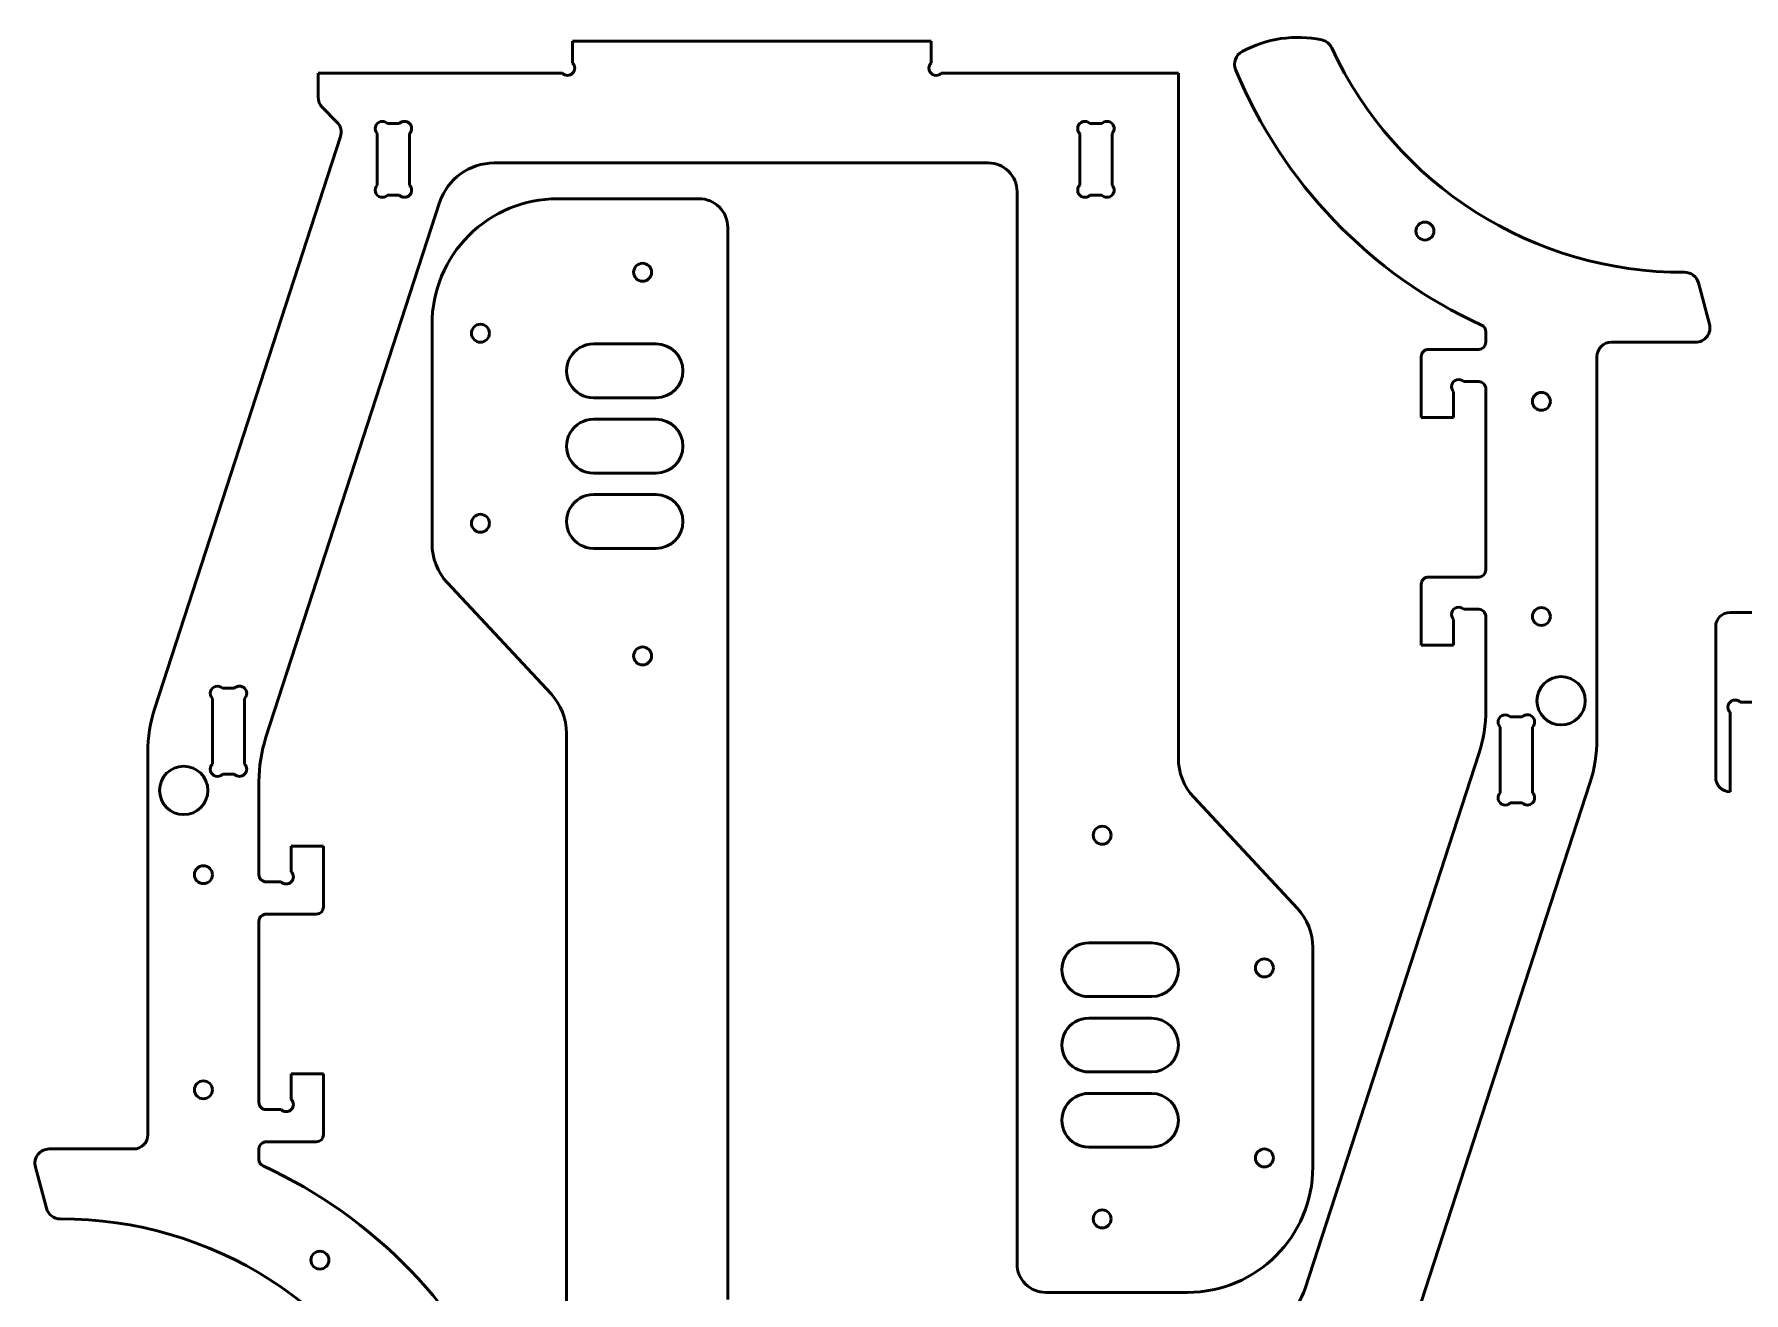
# Model space of a CAD drawing. Header units: millimetres. Extents: x -5696 to 5717, y -1207 to 892.
# Drawn here: x -3626.6 to -3413.9, y -1112.4 to -955.9 of the extents above; entities that cross this region are included whole.
import ezdxf

# ---------------------------------------------------------------- set-up
doc = ezdxf.new("R2010")
doc.units = ezdxf.units.MM
doc.header["$MEASUREMENT"] = 0
doc.layers.add('layer 1', color=7, linetype='Continuous')

msp = doc.modelspace()

# ---------------------------------------------------------------- linework, layer by layer
at = {"layer": 'layer 1', "lineweight": 50}
for points in [[(-3559.6496, -956.7056), (-3559.6496, -956.7056), (-3559.6496, -959.4577), (-3559.6496, -959.4577)], [(-3515.0563, -956.7056), (-3515.0563, -956.7056), (-3559.6496, -956.7056), (-3559.6496, -956.7056)], [(-3515.0563, -959.4577), (-3515.0563, -959.4577), (-3515.0563, -956.7056), (-3515.0563, -956.7056)], [(-3466.4481, -956.5681), (-3469.819, -955.8558), (-3473.3334, -956.3676), (-3476.361, -958.0118)], [(-3465.1987, -957.5629), (-3465.4351, -957.053), (-3465.8981, -956.6843), (-3466.4481, -956.5681)], [(-3476.361, -958.0118), (-3477.1624, -958.447), (-3477.5064, -959.4166), (-3477.1587, -960.2596)], [(-3465.1987, -957.5629), (-3457.2801, -974.6398), (-3440.1383, -985.5381), (-3421.315, -985.4632)], [(-3591.3109, -960.719), (-3591.3109, -960.719), (-3591.3109, -963.6882), (-3591.3109, -963.6882)], [(-3560.9109, -960.719), (-3560.9109, -960.719), (-3591.3109, -960.719), (-3591.3109, -960.719)], [(-3484.2868, -960.719), (-3484.2868, -960.719), (-3513.795, -960.719), (-3513.795, -960.719)], [(-3484.2868, -1045.885), (-3484.2868, -1045.885), (-3484.2868, -960.719), (-3484.2868, -960.719)], [(-3477.1587, -960.2596), (-3471.3477, -974.3466), (-3460.4107, -985.7058), (-3446.5538, -992.0459)], [(-3591.3109, -963.6882), (-3591.3109, -964.1612), (-3591.123, -964.6149), (-3590.7885, -964.9495)], [(-3590.7885, -964.9495), (-3590.7885, -964.9495), (-3588.9623, -966.7756), (-3588.9623, -966.7756)], [(-3588.5272, -968.5881), (-3588.3199, -967.9502), (-3588.488, -967.2499), (-3588.9623, -966.7756)], [(-3582.6917, -966.9621), (-3582.6917, -966.9621), (-3581.2009, -966.9621), (-3581.2009, -966.9621)], [(-3495.2887, -966.9621), (-3495.2887, -966.9621), (-3493.7979, -966.9621), (-3493.7979, -966.9621)], [(-3588.5272, -968.5881), (-3588.5272, -968.5881), (-3611.6198, -1039.6598), (-3611.6198, -1039.6598)], [(-3583.953, -974.6194), (-3583.953, -974.6194), (-3583.953, -968.2233), (-3583.953, -968.2233)], [(-3579.9396, -968.2233), (-3579.9396, -968.2233), (-3579.9396, -974.6194), (-3579.9396, -974.6194)], [(-3496.55, -974.6194), (-3496.55, -974.6194), (-3496.55, -968.2233), (-3496.55, -968.2233)], [(-3492.5366, -968.2233), (-3492.5366, -968.2233), (-3492.5366, -974.6194), (-3492.5366, -974.6194)], [(-3569.4046, -971.8673), (-3572.4956, -971.8673), (-3575.2351, -973.8577), (-3576.1903, -976.7975)], [(-3569.4046, -971.8673), (-3569.4046, -971.8673), (-3507.9213, -971.8673), (-3507.9213, -971.8673)], [(-3581.2009, -975.8807), (-3581.2009, -975.8807), (-3582.6917, -975.8807), (-3582.6917, -975.8807)], [(-3504.3538, -975.4348), (-3504.3538, -975.4348), (-3504.3538, -1108.769), (-3504.3538, -1108.769)], [(-3493.7979, -975.8807), (-3493.7979, -975.8807), (-3495.2887, -975.8807), (-3495.2887, -975.8807)], [(-3597.7958, -1043.2924), (-3597.7958, -1043.2924), (-3576.1903, -976.7975), (-3576.1903, -976.7975)], [(-3543.9155, -976.322), (-3543.9155, -976.322), (-3561.5298, -976.322), (-3561.5298, -976.322)], [(-3540.348, -1113.2236), (-3540.348, -1113.2236), (-3540.348, -979.8894), (-3540.348, -979.8894)], [(-3419.5849, -986.7853), (-3419.7946, -986.0029), (-3420.505, -985.46), (-3421.315, -985.4632)], [(-3418.2107, -991.9139), (-3418.2107, -991.9139), (-3419.5849, -986.7853), (-3419.5849, -986.7853)], [(-3577.1375, -991.9297), (-3577.1375, -991.9297), (-3577.1375, -1019.2197), (-3577.1375, -1019.2197)], [(-3446.033, -992.8569), (-3446.033, -992.5079), (-3446.2365, -992.191), (-3446.5538, -992.0459)], [(-3446.033, -992.8569), (-3446.033, -992.8569), (-3446.033, -994.1593), (-3446.033, -994.1593)], [(-3557.0705, -994.3823), (-3557.0705, -994.3823), (-3549.2667, -994.3823), (-3549.2667, -994.3823)], [(-3446.9249, -995.0512), (-3446.9249, -995.0512), (-3453.1679, -995.0512), (-3453.1679, -995.0512)], [(-3446.9249, -995.0512), (-3446.4323, -995.0512), (-3446.033, -994.6519), (-3446.033, -994.1593)], [(-3430.4253, -994.1593), (-3430.4253, -994.1593), (-3419.9337, -994.1593), (-3419.9337, -994.1593)], [(-3454.0598, -995.9431), (-3454.0598, -995.9431), (-3454.0598, -1003.5239), (-3454.0598, -1003.5239)], [(-3432.209, -1043.4866), (-3432.209, -1043.4866), (-3432.209, -995.9431), (-3432.209, -995.9431)], [(-3448.7851, -999.0646), (-3448.7851, -999.0646), (-3446.9249, -999.0646), (-3446.9249, -999.0646)], [(-3549.2667, -1001.0713), (-3549.2667, -1001.0713), (-3557.0705, -1001.0713), (-3557.0705, -1001.0713)], [(-3450.0464, -1003.5239), (-3450.0464, -1003.5239), (-3450.0464, -1000.3259), (-3450.0464, -1000.3259)], [(-3446.033, -999.9565), (-3446.033, -999.9565), (-3446.033, -1022.4761), (-3446.033, -1022.4761)], [(-3557.0705, -1003.7469), (-3557.0705, -1003.7469), (-3549.2667, -1003.7469), (-3549.2667, -1003.7469)], [(-3454.0598, -1003.5239), (-3454.0598, -1003.5239), (-3450.0464, -1003.5239), (-3450.0464, -1003.5239)], [(-3549.2667, -1010.4359), (-3549.2667, -1010.4359), (-3557.0705, -1010.4359), (-3557.0705, -1010.4359)], [(-3557.0705, -1013.1115), (-3557.0705, -1013.1115), (-3549.2667, -1013.1115), (-3549.2667, -1013.1115)], [(-3577.1375, -1019.2197), (-3577.1375, -1021.0258), (-3576.4525, -1022.7647), (-3575.2208, -1024.0857)], [(-3549.2667, -1019.8005), (-3549.2667, -1019.8005), (-3557.0705, -1019.8005), (-3557.0705, -1019.8005)], [(-3446.9249, -1023.368), (-3446.4323, -1023.368), (-3446.033, -1022.9687), (-3446.033, -1022.4761)], [(-3575.2208, -1024.0857), (-3575.2208, -1024.0857), (-3562.3318, -1037.9074), (-3562.3318, -1037.9074)], [(-3454.0598, -1024.2598), (-3454.0598, -1024.2598), (-3454.0598, -1031.8407), (-3454.0598, -1031.8407)], [(-3446.9249, -1023.368), (-3446.9249, -1023.368), (-3453.1679, -1023.368), (-3453.1679, -1023.368)], [(-3450.0464, -1031.8407), (-3450.0464, -1031.8407), (-3450.0464, -1028.6427), (-3450.0464, -1028.6427)], [(-3448.7851, -1027.3814), (-3448.7851, -1027.3814), (-3446.9249, -1027.3814), (-3446.9249, -1027.3814)], [(-3446.033, -1028.2732), (-3446.033, -1028.2732), (-3446.033, -1039.854), (-3446.033, -1039.854)], [(-3385.3285, -1027.772), (-3385.3285, -1027.772), (-3415.652, -1027.772), (-3415.652, -1027.772)], [(-3417.4357, -1029.5558), (-3417.4357, -1029.5558), (-3417.4357, -1048.285), (-3417.4357, -1048.285)], [(-3454.0598, -1031.8407), (-3454.0598, -1031.8407), (-3450.0464, -1031.8407), (-3450.0464, -1031.8407)], [(-3603.2047, -1037.1966), (-3603.2047, -1037.1966), (-3601.7139, -1037.1966), (-3601.7139, -1037.1966)], [(-3560.415, -1042.7734), (-3560.415, -1040.9673), (-3561.1, -1039.2283), (-3562.3318, -1037.9074)], [(-3611.6198, -1039.6598), (-3612.1982, -1041.44), (-3612.4928, -1043.3001), (-3612.4928, -1045.1719)], [(-3604.466, -1046.6378), (-3604.466, -1046.6378), (-3604.466, -1038.4579), (-3604.466, -1038.4579)], [(-3600.4526, -1038.4579), (-3600.4526, -1038.4579), (-3600.4526, -1046.6378), (-3600.4526, -1046.6378)], [(-3446.906, -1045.3661), (-3446.3276, -1043.5859), (-3446.033, -1041.7259), (-3446.033, -1039.8541)], [(-3414.3907, -1038.9204), (-3414.3907, -1038.9204), (-3412.8999, -1038.9204), (-3412.8999, -1038.9204)], [(-3444.2493, -1050.2005), (-3444.2493, -1050.2005), (-3444.2493, -1042.0207), (-3444.2493, -1042.0207)], [(-3442.988, -1040.7594), (-3442.988, -1040.7594), (-3441.4971, -1040.7594), (-3441.4971, -1040.7594)], [(-3440.2359, -1042.0207), (-3440.2359, -1042.0207), (-3440.2359, -1050.2005), (-3440.2359, -1050.2005)], [(-3415.652, -1050.0687), (-3415.652, -1050.0687), (-3415.652, -1040.1817), (-3415.652, -1040.1817)], [(-3597.7958, -1043.2924), (-3598.3742, -1045.0725), (-3598.6688, -1046.9327), (-3598.6688, -1048.8044)], [(-3560.415, -1042.7734), (-3560.415, -1042.7734), (-3560.415, -1127.9395), (-3560.415, -1127.9395)], [(-3433.0821, -1048.9986), (-3432.5037, -1047.2185), (-3432.209, -1045.3584), (-3432.209, -1043.4867)], [(-3612.4928, -1045.1719), (-3612.4928, -1045.1719), (-3612.4928, -1092.7154), (-3612.4928, -1092.7154)], [(-3484.2868, -1045.885), (-3484.2868, -1047.6912), (-3483.6018, -1049.4301), (-3482.37, -1050.7511)], [(-3446.906, -1045.3661), (-3446.906, -1045.3661), (-3468.5115, -1111.861), (-3468.5115, -1111.861)], [(-3601.7139, -1047.899), (-3601.7139, -1047.899), (-3603.2047, -1047.899), (-3603.2047, -1047.899)], [(-3598.6688, -1060.3852), (-3598.6688, -1060.3852), (-3598.6688, -1048.8044), (-3598.6688, -1048.8044)], [(-3456.1747, -1120.0703), (-3456.1747, -1120.0703), (-3433.0821, -1048.9986), (-3433.0821, -1048.9986)], [(-3469.4811, -1064.5728), (-3469.4811, -1064.5728), (-3482.37, -1050.7511), (-3482.37, -1050.7511)], [(-3441.4971, -1051.4618), (-3441.4971, -1051.4618), (-3442.988, -1051.4618), (-3442.988, -1051.4618)], [(-3594.6554, -1056.8177), (-3594.6554, -1056.8177), (-3594.6554, -1060.0158), (-3594.6554, -1060.0158)], [(-3590.642, -1056.8177), (-3590.642, -1056.8177), (-3594.6554, -1056.8177), (-3594.6554, -1056.8177)], [(-3590.642, -1064.3986), (-3590.642, -1064.3986), (-3590.642, -1056.8177), (-3590.642, -1056.8177)], [(-3595.9167, -1061.2771), (-3595.9167, -1061.2771), (-3597.777, -1061.2771), (-3597.777, -1061.2771)], [(-3597.777, -1065.2905), (-3597.777, -1065.2905), (-3591.5339, -1065.2905), (-3591.5339, -1065.2905)], [(-3591.5339, -1065.2905), (-3591.0413, -1065.2905), (-3590.642, -1064.8912), (-3590.642, -1064.3986)], [(-3467.5643, -1069.4388), (-3467.5643, -1067.6327), (-3468.2493, -1065.8937), (-3469.4811, -1064.5728)], [(-3598.6688, -1088.702), (-3598.6688, -1088.702), (-3598.6688, -1066.1823), (-3598.6688, -1066.1823)], [(-3495.4352, -1068.8579), (-3495.4352, -1068.8579), (-3487.6313, -1068.8579), (-3487.6313, -1068.8579)], [(-3467.5643, -1096.7288), (-3467.5643, -1096.7288), (-3467.5643, -1069.4388), (-3467.5643, -1069.4388)], [(-3487.6313, -1075.5469), (-3487.6313, -1075.5469), (-3495.4352, -1075.5469), (-3495.4352, -1075.5469)], [(-3495.4352, -1078.2225), (-3495.4352, -1078.2225), (-3487.6313, -1078.2225), (-3487.6313, -1078.2225)], [(-3594.6554, -1085.1345), (-3594.6554, -1085.1345), (-3594.6554, -1088.3326), (-3594.6554, -1088.3326)], [(-3590.642, -1085.1345), (-3590.642, -1085.1345), (-3594.6554, -1085.1345), (-3594.6554, -1085.1345)], [(-3590.642, -1092.7154), (-3590.642, -1092.7154), (-3590.642, -1085.1345), (-3590.642, -1085.1345)], [(-3487.6313, -1084.9115), (-3487.6313, -1084.9115), (-3495.4352, -1084.9115), (-3495.4352, -1084.9115)], [(-3495.4352, -1087.5872), (-3495.4352, -1087.5872), (-3487.6313, -1087.5872), (-3487.6313, -1087.5872)], [(-3595.9167, -1089.5939), (-3595.9167, -1089.5939), (-3597.777, -1089.5939), (-3597.777, -1089.5939)], [(-3614.2765, -1094.4991), (-3613.2914, -1094.4991), (-3612.4928, -1093.7005), (-3612.4928, -1092.7154)], [(-3591.5339, -1093.6073), (-3591.0413, -1093.6073), (-3590.642, -1093.208), (-3590.642, -1092.7154)], [(-3614.2765, -1094.4991), (-3614.2765, -1094.4991), (-3624.7681, -1094.4991), (-3624.7681, -1094.4991)], [(-3598.6688, -1095.8016), (-3598.6688, -1095.8016), (-3598.6688, -1094.4991), (-3598.6688, -1094.4991)], [(-3597.777, -1093.6073), (-3597.777, -1093.6073), (-3591.5339, -1093.6073), (-3591.5339, -1093.6073)], [(-3487.6313, -1094.2762), (-3487.6313, -1094.2762), (-3495.4352, -1094.2762), (-3495.4352, -1094.2762)], [(-3626.4911, -1096.7445), (-3626.4911, -1096.7445), (-3625.1169, -1101.8732), (-3625.1169, -1101.8732)], [(-3598.6688, -1095.8016), (-3598.6688, -1096.1505), (-3598.4653, -1096.4674), (-3598.148, -1096.6126)], [(-3567.5431, -1128.3989), (-3573.3541, -1114.3119), (-3584.2911, -1102.9527), (-3598.148, -1096.6126)], [(-3483.172, -1112.3365), (-3474.5521, -1112.3365), (-3467.5643, -1105.3487), (-3467.5643, -1096.7289)], [(-3625.1169, -1101.8732), (-3624.9073, -1102.6555), (-3624.1968, -1103.1984), (-3623.3868, -1103.1952)], [(-3579.5032, -1131.0956), (-3587.4217, -1114.0187), (-3604.5635, -1103.1203), (-3623.3868, -1103.1952)], [(-3500.7864, -1112.3365), (-3500.7864, -1112.3365), (-3483.172, -1112.3365), (-3483.172, -1112.3365)], [(-3475.2972, -1116.7911), (-3472.2062, -1116.7911), (-3469.4667, -1114.8008), (-3468.5115, -1111.861)]]:
    msp.add_open_spline(points, degree=3, dxfattribs=at)
for points, knots in [([(-3560.9109, -960.719), (-3560.5626, -961.0673), (-3559.9979, -961.0673), (-3559.6496, -960.719), (-3559.6496, -960.719), (-3559.3013, -960.3707), (-3559.3013, -959.806), (-3559.6496, -959.4577)], [0, 0, 0, 0, 0.33333333, 0.33333333, 0.33333333, 0.33333333, 1, 1, 1, 1]), ([(-3515.0563, -959.4577), (-3515.2816, -959.683), (-3515.3695, -960.0114), (-3515.2871, -960.3192), (-3515.2871, -960.3192), (-3515.2046, -960.627), (-3514.9642, -960.8674), (-3514.6564, -960.9498), (-3514.6564, -960.9498), (-3514.3487, -961.0323), (-3514.0203, -960.9443), (-3513.795, -960.719)], [0, 0, 0, 0, 0.25, 0.25, 0.25, 0.25, 0.5, 0.5, 0.5, 0.5, 1, 1, 1, 1]), ([(-3582.6917, -966.9621), (-3582.917, -966.7368), (-3583.2454, -966.6488), (-3583.5532, -966.7312), (-3583.5532, -966.7312), (-3583.861, -966.8137), (-3584.1014, -967.0541), (-3584.1838, -967.3619), (-3584.1838, -967.3619), (-3584.2663, -967.6697), (-3584.1783, -967.998), (-3583.953, -968.2233)], [0, 0, 0, 0, 0.25, 0.25, 0.25, 0.25, 0.5, 0.5, 0.5, 0.5, 1, 1, 1, 1]), ([(-3579.9396, -968.2233), (-3579.5913, -967.8751), (-3579.5913, -967.3104), (-3579.9396, -966.9621), (-3579.9396, -966.9621), (-3580.2879, -966.6138), (-3580.8526, -966.6138), (-3581.2009, -966.9621)], [0, 0, 0, 0, 0.33333333, 0.33333333, 0.33333333, 0.33333333, 1, 1, 1, 1]), ([(-3495.2887, -966.9621), (-3495.514, -966.7368), (-3495.8424, -966.6488), (-3496.1502, -966.7312), (-3496.1502, -966.7312), (-3496.458, -966.8137), (-3496.6984, -967.0541), (-3496.7808, -967.3619), (-3496.7808, -967.3619), (-3496.8633, -967.6697), (-3496.7753, -967.998), (-3496.55, -968.2233)], [0, 0, 0, 0, 0.25, 0.25, 0.25, 0.25, 0.5, 0.5, 0.5, 0.5, 1, 1, 1, 1]), ([(-3492.5366, -968.2233), (-3492.1883, -967.8751), (-3492.1883, -967.3104), (-3492.5366, -966.9621), (-3492.5366, -966.9621), (-3492.8849, -966.6138), (-3493.4496, -966.6138), (-3493.7979, -966.9621)], [0, 0, 0, 0, 0.33333333, 0.33333333, 0.33333333, 0.33333333, 1, 1, 1, 1]), ([(-3504.3538, -975.4348), (-3504.3538, -974.4887), (-3504.7297, -973.5812), (-3505.3987, -972.9122), (-3505.3987, -972.9122), (-3506.0678, -972.2432), (-3506.9752, -971.8673), (-3507.9213, -971.8673)], [0, 0, 0, 0, 0.33333333, 0.33333333, 0.33333333, 0.33333333, 1, 1, 1, 1]), ([(-3583.953, -974.6194), (-3584.1783, -974.8448), (-3584.2663, -975.1732), (-3584.1838, -975.4809), (-3584.1838, -975.4809), (-3584.1014, -975.7887), (-3583.861, -976.0291), (-3583.5532, -976.1116), (-3583.5532, -976.1116), (-3583.2454, -976.194), (-3582.917, -976.1061), (-3582.6917, -975.8807)], [0, 0, 0, 0, 0.25, 0.25, 0.25, 0.25, 0.5, 0.5, 0.5, 0.5, 1, 1, 1, 1]), ([(-3581.2009, -975.8807), (-3580.8526, -976.229), (-3580.2879, -976.229), (-3579.9396, -975.8807), (-3579.9396, -975.8807), (-3579.5913, -975.5324), (-3579.5913, -974.9677), (-3579.9396, -974.6194)], [0, 0, 0, 0, 0.33333333, 0.33333333, 0.33333333, 0.33333333, 1, 1, 1, 1]), ([(-3496.55, -974.6194), (-3496.7753, -974.8448), (-3496.8633, -975.1732), (-3496.7808, -975.4809), (-3496.7808, -975.4809), (-3496.6984, -975.7887), (-3496.458, -976.0291), (-3496.1502, -976.1116), (-3496.1502, -976.1116), (-3495.8424, -976.194), (-3495.514, -976.1061), (-3495.2887, -975.8807)], [0, 0, 0, 0, 0.25, 0.25, 0.25, 0.25, 0.5, 0.5, 0.5, 0.5, 1, 1, 1, 1]), ([(-3493.7979, -975.8807), (-3493.4496, -976.229), (-3492.8849, -976.229), (-3492.5366, -975.8807), (-3492.5366, -975.8807), (-3492.1883, -975.5324), (-3492.1883, -974.9677), (-3492.5366, -974.6194)], [0, 0, 0, 0, 0.33333333, 0.33333333, 0.33333333, 0.33333333, 1, 1, 1, 1]), ([(-3561.5298, -976.322), (-3565.6693, -976.322), (-3569.6391, -977.9663), (-3572.5661, -980.8934), (-3572.5661, -980.8934), (-3575.4932, -983.8204), (-3577.1375, -987.7902), (-3577.1375, -991.9297)], [0, 0, 0, 0, 0.33333333, 0.33333333, 0.33333333, 0.33333333, 1, 1, 1, 1]), ([(-3540.348, -979.8894), (-3540.348, -978.9433), (-3540.7238, -978.0359), (-3541.3929, -977.3669), (-3541.3929, -977.3669), (-3542.0619, -976.6978), (-3542.9693, -976.322), (-3543.9155, -976.322)], [0, 0, 0, 0, 0.33333333, 0.33333333, 0.33333333, 0.33333333, 1, 1, 1, 1]), ([(-3452.499, -980.3354), (-3452.499, -979.7197), (-3452.9982, -979.2205), (-3453.6139, -979.2205), (-3453.6139, -979.2205), (-3454.2296, -979.2205), (-3454.7287, -979.7197), (-3454.7287, -980.3354), (-3454.7287, -980.3354), (-3454.7287, -980.9511), (-3454.2296, -981.4502), (-3453.6139, -981.4502), (-3453.6139, -981.4502), (-3452.9982, -981.4502), (-3452.499, -980.9511), (-3452.499, -980.3354)], [0, 0, 0, 0, 0.2, 0.2, 0.2, 0.2, 0.4, 0.4, 0.4, 0.4, 0.6, 0.6, 0.6, 0.6, 1, 1, 1, 1]), ([(-3549.8241, -985.4636), (-3549.8241, -984.8479), (-3550.3232, -984.3488), (-3550.9389, -984.3488), (-3550.9389, -984.3488), (-3551.5546, -984.3488), (-3552.0537, -984.8479), (-3552.0538, -985.4636), (-3552.0538, -985.4636), (-3552.0538, -986.0793), (-3551.5546, -986.5784), (-3550.9389, -986.5785), (-3550.9389, -986.5785), (-3550.3232, -986.5785), (-3549.8241, -986.0793), (-3549.8241, -985.4636)], [0, 0, 0, 0, 0.2, 0.2, 0.2, 0.2, 0.4, 0.4, 0.4, 0.4, 0.6, 0.6, 0.6, 0.6, 1, 1, 1, 1]), ([(-3570.0026, -993.0445), (-3570.0026, -992.4288), (-3570.5017, -991.9297), (-3571.1174, -991.9297), (-3571.1174, -991.9297), (-3571.7331, -991.9297), (-3572.2322, -992.4288), (-3572.2322, -993.0445), (-3572.2322, -993.0445), (-3572.2323, -993.6602), (-3571.7331, -994.1593), (-3571.1174, -994.1593), (-3571.1174, -994.1593), (-3570.5017, -994.1593), (-3570.0026, -993.6602), (-3570.0026, -993.0445)], [0, 0, 0, 0, 0.2, 0.2, 0.2, 0.2, 0.4, 0.4, 0.4, 0.4, 0.6, 0.6, 0.6, 0.6, 1, 1, 1, 1]), ([(-3419.9337, -994.1593), (-3419.3791, -994.1593), (-3418.8561, -993.9014), (-3418.5186, -993.4615), (-3418.5186, -993.4615), (-3418.181, -993.0215), (-3418.0672, -992.4496), (-3418.2107, -991.9139)], [0, 0, 0, 0, 0.33333333, 0.33333333, 0.33333333, 0.33333333, 1, 1, 1, 1]), ([(-3557.0705, -994.3823), (-3558.2654, -994.3823), (-3559.3695, -995.0197), (-3559.9669, -996.0545), (-3559.9669, -996.0545), (-3560.5644, -997.0893), (-3560.5644, -998.3642), (-3559.9669, -999.3991), (-3559.9669, -999.3991), (-3559.3695, -1000.4338), (-3558.2654, -1001.0713), (-3557.0705, -1001.0713)], [0, 0, 0, 0, 0.25, 0.25, 0.25, 0.25, 0.5, 0.5, 0.5, 0.5, 1, 1, 1, 1]), ([(-3549.2667, -1001.0713), (-3547.4195, -1001.0713), (-3545.9222, -999.5739), (-3545.9222, -997.7268), (-3545.9222, -997.7268), (-3545.9221, -995.8797), (-3547.4195, -994.3823), (-3549.2666, -994.3823)], [0, 0, 0, 0, 0.33333333, 0.33333333, 0.33333333, 0.33333333, 1, 1, 1, 1]), ([(-3453.1679, -995.0512), (-3453.4045, -995.0512), (-3453.6313, -995.1452), (-3453.7986, -995.3124), (-3453.7986, -995.3124), (-3453.9658, -995.4797), (-3454.0598, -995.7065), (-3454.0598, -995.9431)], [0, 0, 0, 0, 0.33333333, 0.33333333, 0.33333333, 0.33333333, 1, 1, 1, 1]), ([(-3430.4253, -994.1593), (-3430.8984, -994.1593), (-3431.3521, -994.3472), (-3431.6866, -994.6818), (-3431.6866, -994.6818), (-3432.0211, -995.0163), (-3432.209, -995.47), (-3432.209, -995.9431)], [0, 0, 0, 0, 0.33333333, 0.33333333, 0.33333333, 0.33333333, 1, 1, 1, 1]), ([(-3448.7851, -999.0646), (-3449.0104, -998.8393), (-3449.3388, -998.7513), (-3449.6466, -998.8338), (-3449.6466, -998.8338), (-3449.9544, -998.9162), (-3450.1948, -999.1566), (-3450.2772, -999.4644), (-3450.2772, -999.4644), (-3450.3597, -999.7722), (-3450.2717, -1000.1006), (-3450.0464, -1000.3259)], [0, 0, 0, 0, 0.25, 0.25, 0.25, 0.25, 0.5, 0.5, 0.5, 0.5, 1, 1, 1, 1]), ([(-3446.033, -999.9565), (-3446.033, -999.7199), (-3446.1269, -999.4931), (-3446.2942, -999.3258), (-3446.2942, -999.3258), (-3446.4615, -999.1586), (-3446.6883, -999.0646), (-3446.9249, -999.0646)], [0, 0, 0, 0, 0.33333333, 0.33333333, 0.33333333, 0.33333333, 1, 1, 1, 1]), ([(-3438.0062, -1001.5172), (-3438.0062, -1000.9015), (-3438.5053, -1000.4024), (-3439.121, -1000.4024), (-3439.121, -1000.4024), (-3439.7367, -1000.4024), (-3440.2359, -1000.9015), (-3440.2359, -1001.5172), (-3440.2359, -1001.5172), (-3440.2359, -1002.1329), (-3439.7367, -1002.632), (-3439.121, -1002.6321), (-3439.121, -1002.6321), (-3438.5053, -1002.6321), (-3438.0062, -1002.1329), (-3438.0062, -1001.5172)], [0, 0, 0, 0, 0.2, 0.2, 0.2, 0.2, 0.4, 0.4, 0.4, 0.4, 0.6, 0.6, 0.6, 0.6, 1, 1, 1, 1]), ([(-3557.0705, -1003.7469), (-3558.2654, -1003.7469), (-3559.3695, -1004.3843), (-3559.9669, -1005.4191), (-3559.9669, -1005.4191), (-3560.5644, -1006.4539), (-3560.5644, -1007.7289), (-3559.9669, -1008.7636), (-3559.9669, -1008.7636), (-3559.3695, -1009.7985), (-3558.2654, -1010.4359), (-3557.0705, -1010.4359)], [0, 0, 0, 0, 0.25, 0.25, 0.25, 0.25, 0.5, 0.5, 0.5, 0.5, 1, 1, 1, 1]), ([(-3549.2667, -1010.4359), (-3547.4195, -1010.4359), (-3545.9222, -1008.9385), (-3545.9222, -1007.0914), (-3545.9222, -1007.0914), (-3545.9221, -1005.2443), (-3547.4195, -1003.7469), (-3549.2666, -1003.7469)], [0, 0, 0, 0, 0.33333333, 0.33333333, 0.33333333, 0.33333333, 1, 1, 1, 1]), ([(-3557.0705, -1013.1115), (-3558.2654, -1013.1115), (-3559.3695, -1013.749), (-3559.9669, -1014.7837), (-3559.9669, -1014.7837), (-3560.5644, -1015.8186), (-3560.5644, -1017.0935), (-3559.9669, -1018.1283), (-3559.9669, -1018.1283), (-3559.3695, -1019.1631), (-3558.2654, -1019.8005), (-3557.0705, -1019.8005)], [0, 0, 0, 0, 0.25, 0.25, 0.25, 0.25, 0.5, 0.5, 0.5, 0.5, 1, 1, 1, 1]), ([(-3549.2667, -1019.8005), (-3547.4195, -1019.8005), (-3545.9222, -1018.3031), (-3545.9222, -1016.456), (-3545.9222, -1016.456), (-3545.9221, -1014.6089), (-3547.4195, -1013.1115), (-3549.2666, -1013.1115)], [0, 0, 0, 0, 0.33333333, 0.33333333, 0.33333333, 0.33333333, 1, 1, 1, 1]), ([(-3570.0026, -1016.679), (-3570.0026, -1016.0633), (-3570.5017, -1015.5641), (-3571.1174, -1015.5641), (-3571.1174, -1015.5641), (-3571.7331, -1015.5641), (-3572.2322, -1016.0633), (-3572.2322, -1016.679), (-3572.2322, -1016.679), (-3572.2323, -1017.2947), (-3571.7331, -1017.7938), (-3571.1174, -1017.7938), (-3571.1174, -1017.7938), (-3570.5017, -1017.7938), (-3570.0026, -1017.2947), (-3570.0026, -1016.679)], [0, 0, 0, 0, 0.2, 0.2, 0.2, 0.2, 0.4, 0.4, 0.4, 0.4, 0.6, 0.6, 0.6, 0.6, 1, 1, 1, 1]), ([(-3453.1679, -1023.368), (-3453.4045, -1023.368), (-3453.6313, -1023.462), (-3453.7986, -1023.6292), (-3453.7986, -1023.6292), (-3453.9658, -1023.7965), (-3454.0598, -1024.0233), (-3454.0598, -1024.2598)], [0, 0, 0, 0, 0.33333333, 0.33333333, 0.33333333, 0.33333333, 1, 1, 1, 1]), ([(-3448.7851, -1027.3814), (-3449.0104, -1027.1561), (-3449.3388, -1027.0681), (-3449.6466, -1027.1506), (-3449.6466, -1027.1506), (-3449.9544, -1027.233), (-3450.1948, -1027.4734), (-3450.2772, -1027.7812), (-3450.2772, -1027.7812), (-3450.3597, -1028.089), (-3450.2717, -1028.4174), (-3450.0464, -1028.6427)], [0, 0, 0, 0, 0.25, 0.25, 0.25, 0.25, 0.5, 0.5, 0.5, 0.5, 1, 1, 1, 1]), ([(-3438.0062, -1028.2732), (-3438.0062, -1027.6575), (-3438.5053, -1027.1584), (-3439.121, -1027.1584), (-3439.121, -1027.1584), (-3439.7367, -1027.1584), (-3440.2359, -1027.6575), (-3440.2359, -1028.2732), (-3440.2359, -1028.2732), (-3440.2359, -1028.8889), (-3439.7367, -1029.3881), (-3439.121, -1029.3881), (-3439.121, -1029.3881), (-3438.5053, -1029.3881), (-3438.0062, -1028.889), (-3438.0062, -1028.2733)], [0, 0, 0, 0, 0.2, 0.2, 0.2, 0.2, 0.4, 0.4, 0.4, 0.4, 0.6, 0.6, 0.6, 0.6, 1, 1, 1, 1]), ([(-3446.033, -1028.2732), (-3446.033, -1028.0367), (-3446.1269, -1027.8099), (-3446.2942, -1027.6426), (-3446.2942, -1027.6426), (-3446.4615, -1027.4754), (-3446.6883, -1027.3814), (-3446.9249, -1027.3814)], [0, 0, 0, 0, 0.33333333, 0.33333333, 0.33333333, 0.33333333, 1, 1, 1, 1]), ([(-3415.652, -1027.772), (-3416.1251, -1027.772), (-3416.5788, -1027.96), (-3416.9133, -1028.2945), (-3416.9133, -1028.2945), (-3417.2478, -1028.629), (-3417.4357, -1029.0827), (-3417.4357, -1029.5558)], [0, 0, 0, 0, 0.33333333, 0.33333333, 0.33333333, 0.33333333, 1, 1, 1, 1]), ([(-3549.8241, -1033.1785), (-3549.8241, -1032.5628), (-3550.3232, -1032.0637), (-3550.9389, -1032.0637), (-3550.9389, -1032.0637), (-3551.5546, -1032.0637), (-3552.0537, -1032.5628), (-3552.0538, -1033.1785), (-3552.0538, -1033.1785), (-3552.0538, -1033.7942), (-3551.5546, -1034.2934), (-3550.9389, -1034.2934), (-3550.9389, -1034.2934), (-3550.3232, -1034.2934), (-3549.8241, -1033.7942), (-3549.8241, -1033.1785)], [0, 0, 0, 0, 0.2, 0.2, 0.2, 0.2, 0.4, 0.4, 0.4, 0.4, 0.6, 0.6, 0.6, 0.6, 1, 1, 1, 1]), ([(-3433.6583, -1038.7527), (-3433.6583, -1037.0903), (-3435.006, -1035.7426), (-3436.6684, -1035.7426), (-3436.6684, -1035.7426), (-3438.3308, -1035.7426), (-3439.6784, -1037.0903), (-3439.6784, -1038.7527), (-3439.6784, -1038.7527), (-3439.6784, -1040.4151), (-3438.3308, -1041.7627), (-3436.6684, -1041.7627), (-3436.6684, -1041.7627), (-3435.006, -1041.7628), (-3433.6583, -1040.4151), (-3433.6583, -1038.7527)], [0, 0, 0, 0, 0.2, 0.2, 0.2, 0.2, 0.4, 0.4, 0.4, 0.4, 0.6, 0.6, 0.6, 0.6, 1, 1, 1, 1]), ([(-3603.2047, -1037.1966), (-3603.43, -1036.9713), (-3603.7584, -1036.8833), (-3604.0662, -1036.9658), (-3604.0662, -1036.9658), (-3604.3739, -1037.0483), (-3604.6143, -1037.2887), (-3604.6968, -1037.5965), (-3604.6968, -1037.5965), (-3604.7793, -1037.9042), (-3604.6913, -1038.2326), (-3604.466, -1038.4579)], [0, 0, 0, 0, 0.25, 0.25, 0.25, 0.25, 0.5, 0.5, 0.5, 0.5, 1, 1, 1, 1]), ([(-3600.4526, -1038.4579), (-3600.1043, -1038.1096), (-3600.1043, -1037.5449), (-3600.4526, -1037.1966), (-3600.4526, -1037.1966), (-3600.8009, -1036.8484), (-3601.3656, -1036.8483), (-3601.7139, -1037.1966)], [0, 0, 0, 0, 0.33333333, 0.33333333, 0.33333333, 0.33333333, 1, 1, 1, 1]), ([(-3414.3907, -1038.9204), (-3414.616, -1038.6951), (-3414.9444, -1038.6071), (-3415.2522, -1038.6895), (-3415.2522, -1038.6895), (-3415.56, -1038.772), (-3415.8004, -1039.0124), (-3415.8828, -1039.3202), (-3415.8828, -1039.3202), (-3415.9653, -1039.628), (-3415.8773, -1039.9564), (-3415.652, -1040.1817)], [0, 0, 0, 0, 0.25, 0.25, 0.25, 0.25, 0.5, 0.5, 0.5, 0.5, 1, 1, 1, 1]), ([(-3442.988, -1040.7594), (-3443.2133, -1040.5341), (-3443.5417, -1040.4461), (-3443.8494, -1040.5286), (-3443.8494, -1040.5286), (-3444.1572, -1040.611), (-3444.3976, -1040.8514), (-3444.4801, -1041.1592), (-3444.4801, -1041.1592), (-3444.5625, -1041.467), (-3444.4746, -1041.7954), (-3444.2493, -1042.0207)], [0, 0, 0, 0, 0.25, 0.25, 0.25, 0.25, 0.5, 0.5, 0.5, 0.5, 1, 1, 1, 1]), ([(-3440.2359, -1042.0207), (-3439.8876, -1041.6724), (-3439.8876, -1041.1077), (-3440.2359, -1040.7594), (-3440.2359, -1040.7594), (-3440.5841, -1040.4111), (-3441.1488, -1040.4111), (-3441.4971, -1040.7594)], [0, 0, 0, 0, 0.33333333, 0.33333333, 0.33333333, 0.33333333, 1, 1, 1, 1]), ([(-3605.0234, -1049.9057), (-3605.0234, -1048.2433), (-3606.371, -1046.8957), (-3608.0334, -1046.8957), (-3608.0334, -1046.8957), (-3609.6959, -1046.8957), (-3611.0435, -1048.2433), (-3611.0435, -1049.9057), (-3611.0435, -1049.9057), (-3611.0435, -1051.5681), (-3609.6959, -1052.9158), (-3608.0335, -1052.9158), (-3608.0335, -1052.9158), (-3606.3711, -1052.9158), (-3605.0234, -1051.5682), (-3605.0234, -1049.9058)], [0, 0, 0, 0, 0.2, 0.2, 0.2, 0.2, 0.4, 0.4, 0.4, 0.4, 0.6, 0.6, 0.6, 0.6, 1, 1, 1, 1]), ([(-3604.466, -1046.6378), (-3604.6913, -1046.8631), (-3604.7793, -1047.1915), (-3604.6968, -1047.4992), (-3604.6968, -1047.4992), (-3604.6143, -1047.807), (-3604.3739, -1048.0474), (-3604.0662, -1048.1299), (-3604.0662, -1048.1299), (-3603.7584, -1048.2124), (-3603.43, -1048.1243), (-3603.2047, -1047.899)], [0, 0, 0, 0, 0.25, 0.25, 0.25, 0.25, 0.5, 0.5, 0.5, 0.5, 1, 1, 1, 1]), ([(-3601.7139, -1047.899), (-3601.3656, -1048.2473), (-3600.8009, -1048.2473), (-3600.4526, -1047.8991), (-3600.4526, -1047.8991), (-3600.1043, -1047.5508), (-3600.1043, -1046.9861), (-3600.4526, -1046.6378)], [0, 0, 0, 0, 0.33333333, 0.33333333, 0.33333333, 0.33333333, 1, 1, 1, 1]), ([(-3417.4357, -1048.285), (-3417.4357, -1048.7581), (-3417.2478, -1049.2118), (-3416.9133, -1049.5463), (-3416.9133, -1049.5463), (-3416.5788, -1049.8808), (-3416.1251, -1050.0687), (-3415.652, -1050.0687)], [0, 0, 0, 0, 0.33333333, 0.33333333, 0.33333333, 0.33333333, 1, 1, 1, 1]), ([(-3444.2493, -1050.2005), (-3444.4746, -1050.4258), (-3444.5625, -1050.7542), (-3444.4801, -1051.062), (-3444.4801, -1051.062), (-3444.3976, -1051.3698), (-3444.1572, -1051.6102), (-3443.8494, -1051.6926), (-3443.8494, -1051.6926), (-3443.5417, -1051.7751), (-3443.2133, -1051.6871), (-3442.988, -1051.4618)], [0, 0, 0, 0, 0.25, 0.25, 0.25, 0.25, 0.5, 0.5, 0.5, 0.5, 1, 1, 1, 1]), ([(-3441.4971, -1051.4618), (-3441.1488, -1051.8101), (-3440.5841, -1051.8101), (-3440.2359, -1051.4618), (-3440.2359, -1051.4618), (-3439.8876, -1051.1135), (-3439.8876, -1050.5488), (-3440.2359, -1050.2005)], [0, 0, 0, 0, 0.33333333, 0.33333333, 0.33333333, 0.33333333, 1, 1, 1, 1]), ([(-3492.6481, -1055.4799), (-3492.6481, -1054.8642), (-3493.1472, -1054.3651), (-3493.7629, -1054.3651), (-3493.7629, -1054.3651), (-3494.3786, -1054.3651), (-3494.8778, -1054.8642), (-3494.8778, -1055.4799), (-3494.8778, -1055.4799), (-3494.8778, -1056.0956), (-3494.3786, -1056.5947), (-3493.7629, -1056.5947), (-3493.7629, -1056.5947), (-3493.1472, -1056.5948), (-3492.6481, -1056.0956), (-3492.6481, -1055.4799)], [0, 0, 0, 0, 0.2, 0.2, 0.2, 0.2, 0.4, 0.4, 0.4, 0.4, 0.6, 0.6, 0.6, 0.6, 1, 1, 1, 1]), ([(-3604.466, -1060.3852), (-3604.466, -1059.7695), (-3604.9651, -1059.2704), (-3605.5808, -1059.2704), (-3605.5808, -1059.2704), (-3606.1965, -1059.2704), (-3606.6957, -1059.7695), (-3606.6957, -1060.3852), (-3606.6957, -1060.3852), (-3606.6957, -1061.0009), (-3606.1965, -1061.5), (-3605.5808, -1061.5), (-3605.5808, -1061.5), (-3604.9651, -1061.5), (-3604.466, -1061.0009), (-3604.466, -1060.3852)], [0, 0, 0, 0, 0.2, 0.2, 0.2, 0.2, 0.4, 0.4, 0.4, 0.4, 0.6, 0.6, 0.6, 0.6, 1, 1, 1, 1]), ([(-3598.6688, -1060.3852), (-3598.6688, -1060.6217), (-3598.5749, -1060.8486), (-3598.4076, -1061.0158), (-3598.4076, -1061.0158), (-3598.2403, -1061.1831), (-3598.0135, -1061.2771), (-3597.777, -1061.2771)], [0, 0, 0, 0, 0.33333333, 0.33333333, 0.33333333, 0.33333333, 1, 1, 1, 1]), ([(-3595.9167, -1061.2771), (-3595.5684, -1061.6254), (-3595.0037, -1061.6254), (-3594.6554, -1061.2771), (-3594.6554, -1061.2771), (-3594.3071, -1060.9288), (-3594.3071, -1060.3641), (-3594.6554, -1060.0158)], [0, 0, 0, 0, 0.33333333, 0.33333333, 0.33333333, 0.33333333, 1, 1, 1, 1]), ([(-3597.777, -1065.2905), (-3598.0135, -1065.2905), (-3598.2403, -1065.3844), (-3598.4076, -1065.5517), (-3598.4076, -1065.5517), (-3598.5749, -1065.719), (-3598.6688, -1065.9458), (-3598.6688, -1066.1823)], [0, 0, 0, 0, 0.33333333, 0.33333333, 0.33333333, 0.33333333, 1, 1, 1, 1]), ([(-3495.4352, -1068.8579), (-3496.63, -1068.8579), (-3497.7342, -1069.4954), (-3498.3316, -1070.5302), (-3498.3316, -1070.5302), (-3498.929, -1071.565), (-3498.929, -1072.8399), (-3498.3316, -1073.8747), (-3498.3316, -1073.8747), (-3497.7342, -1074.9095), (-3496.63, -1075.5469), (-3495.4352, -1075.5469)], [0, 0, 0, 0, 0.25, 0.25, 0.25, 0.25, 0.5, 0.5, 0.5, 0.5, 1, 1, 1, 1]), ([(-3487.6313, -1075.5469), (-3485.7842, -1075.5469), (-3484.2868, -1074.0496), (-3484.2868, -1072.2025), (-3484.2868, -1072.2025), (-3484.2868, -1070.3553), (-3485.7842, -1068.858), (-3487.6313, -1068.8579)], [0, 0, 0, 0, 0.33333333, 0.33333333, 0.33333333, 0.33333333, 1, 1, 1, 1]), ([(-3472.4696, -1071.9795), (-3472.4696, -1071.3638), (-3472.9687, -1070.8646), (-3473.5844, -1070.8646), (-3473.5844, -1070.8646), (-3474.2001, -1070.8646), (-3474.6992, -1071.3638), (-3474.6992, -1071.9795), (-3474.6992, -1071.9795), (-3474.6992, -1072.5952), (-3474.2001, -1073.0943), (-3473.5844, -1073.0943), (-3473.5844, -1073.0943), (-3472.9687, -1073.0943), (-3472.4696, -1072.5952), (-3472.4696, -1071.9795)], [0, 0, 0, 0, 0.2, 0.2, 0.2, 0.2, 0.4, 0.4, 0.4, 0.4, 0.6, 0.6, 0.6, 0.6, 1, 1, 1, 1]), ([(-3495.4352, -1078.2225), (-3496.63, -1078.2225), (-3497.7342, -1078.86), (-3498.3316, -1079.8948), (-3498.3316, -1079.8948), (-3498.929, -1080.9296), (-3498.929, -1082.2045), (-3498.3316, -1083.2393), (-3498.3316, -1083.2393), (-3497.7342, -1084.2741), (-3496.63, -1084.9115), (-3495.4352, -1084.9115)], [0, 0, 0, 0, 0.25, 0.25, 0.25, 0.25, 0.5, 0.5, 0.5, 0.5, 1, 1, 1, 1]), ([(-3487.6313, -1084.9115), (-3485.7842, -1084.9115), (-3484.2868, -1083.4142), (-3484.2868, -1081.5671), (-3484.2868, -1081.5671), (-3484.2868, -1079.7199), (-3485.7842, -1078.2226), (-3487.6313, -1078.2225)], [0, 0, 0, 0, 0.33333333, 0.33333333, 0.33333333, 0.33333333, 1, 1, 1, 1]), ([(-3604.466, -1087.1412), (-3604.466, -1086.5255), (-3604.9651, -1086.0264), (-3605.5808, -1086.0264), (-3605.5808, -1086.0264), (-3606.1965, -1086.0264), (-3606.6957, -1086.5255), (-3606.6957, -1087.1412), (-3606.6957, -1087.1412), (-3606.6957, -1087.7569), (-3606.1965, -1088.2561), (-3605.5808, -1088.2561), (-3605.5808, -1088.2561), (-3604.9651, -1088.2561), (-3604.466, -1087.7569), (-3604.466, -1087.1412)], [0, 0, 0, 0, 0.2, 0.2, 0.2, 0.2, 0.4, 0.4, 0.4, 0.4, 0.6, 0.6, 0.6, 0.6, 1, 1, 1, 1]), ([(-3598.6688, -1088.702), (-3598.6688, -1088.9385), (-3598.5749, -1089.1654), (-3598.4076, -1089.3326), (-3598.4076, -1089.3326), (-3598.2403, -1089.4999), (-3598.0135, -1089.5939), (-3597.777, -1089.5939)], [0, 0, 0, 0, 0.33333333, 0.33333333, 0.33333333, 0.33333333, 1, 1, 1, 1]), ([(-3595.9167, -1089.5939), (-3595.5684, -1089.9421), (-3595.0037, -1089.9421), (-3594.6554, -1089.5939), (-3594.6554, -1089.5939), (-3594.3071, -1089.2456), (-3594.3071, -1088.6809), (-3594.6554, -1088.3326)], [0, 0, 0, 0, 0.33333333, 0.33333333, 0.33333333, 0.33333333, 1, 1, 1, 1]), ([(-3495.4352, -1087.5872), (-3496.63, -1087.5872), (-3497.7342, -1088.2246), (-3498.3316, -1089.2594), (-3498.3316, -1089.2594), (-3498.929, -1090.2942), (-3498.929, -1091.5691), (-3498.3316, -1092.6039), (-3498.3316, -1092.6039), (-3497.7342, -1093.6387), (-3496.63, -1094.2762), (-3495.4352, -1094.2762)], [0, 0, 0, 0, 0.25, 0.25, 0.25, 0.25, 0.5, 0.5, 0.5, 0.5, 1, 1, 1, 1]), ([(-3487.6313, -1094.2762), (-3485.7842, -1094.2762), (-3484.2868, -1092.7788), (-3484.2868, -1090.9317), (-3484.2868, -1090.9317), (-3484.2868, -1089.0846), (-3485.7842, -1087.5872), (-3487.6313, -1087.5872)], [0, 0, 0, 0, 0.33333333, 0.33333333, 0.33333333, 0.33333333, 1, 1, 1, 1]), ([(-3624.7681, -1094.4991), (-3625.3227, -1094.4991), (-3625.8457, -1094.7571), (-3626.1833, -1095.197), (-3626.1833, -1095.197), (-3626.5209, -1095.6369), (-3626.6346, -1096.2089), (-3626.4911, -1096.7445)], [0, 0, 0, 0, 0.33333333, 0.33333333, 0.33333333, 0.33333333, 1, 1, 1, 1]), ([(-3597.777, -1093.6073), (-3598.0135, -1093.6073), (-3598.2403, -1093.7012), (-3598.4076, -1093.8685), (-3598.4076, -1093.8685), (-3598.5749, -1094.0357), (-3598.6688, -1094.2626), (-3598.6688, -1094.4991)], [0, 0, 0, 0, 0.33333333, 0.33333333, 0.33333333, 0.33333333, 1, 1, 1, 1]), ([(-3472.4696, -1095.614), (-3472.4696, -1094.9983), (-3472.9687, -1094.4991), (-3473.5844, -1094.4991), (-3473.5844, -1094.4991), (-3474.2001, -1094.4991), (-3474.6992, -1094.9983), (-3474.6992, -1095.614), (-3474.6992, -1095.614), (-3474.6992, -1096.2297), (-3474.2001, -1096.7288), (-3473.5844, -1096.7288), (-3473.5844, -1096.7288), (-3472.9687, -1096.7288), (-3472.4696, -1096.2297), (-3472.4696, -1095.614)], [0, 0, 0, 0, 0.2, 0.2, 0.2, 0.2, 0.4, 0.4, 0.4, 0.4, 0.6, 0.6, 0.6, 0.6, 1, 1, 1, 1]), ([(-3492.6481, -1103.1948), (-3492.6481, -1102.5791), (-3493.1472, -1102.08), (-3493.7629, -1102.08), (-3493.7629, -1102.08), (-3494.3786, -1102.08), (-3494.8778, -1102.5791), (-3494.8778, -1103.1948), (-3494.8778, -1103.1948), (-3494.8778, -1103.8105), (-3494.3786, -1104.3097), (-3493.7629, -1104.3097), (-3493.7629, -1104.3097), (-3493.1472, -1104.3097), (-3492.6481, -1103.8106), (-3492.6481, -1103.1949)], [0, 0, 0, 0, 0.2, 0.2, 0.2, 0.2, 0.4, 0.4, 0.4, 0.4, 0.6, 0.6, 0.6, 0.6, 1, 1, 1, 1]), ([(-3589.9731, -1108.3231), (-3589.9731, -1107.7074), (-3590.4722, -1107.2082), (-3591.088, -1107.2082), (-3591.088, -1107.2082), (-3591.7037, -1107.2082), (-3592.2028, -1107.7074), (-3592.2028, -1108.3231), (-3592.2028, -1108.3231), (-3592.2028, -1108.9388), (-3591.7037, -1109.4379), (-3591.088, -1109.4379), (-3591.088, -1109.4379), (-3590.4723, -1109.4379), (-3589.9731, -1108.9388), (-3589.9731, -1108.3231)], [0, 0, 0, 0, 0.2, 0.2, 0.2, 0.2, 0.4, 0.4, 0.4, 0.4, 0.6, 0.6, 0.6, 0.6, 1, 1, 1, 1]), ([(-3504.3538, -1108.769), (-3504.3538, -1109.7152), (-3503.978, -1110.6226), (-3503.309, -1111.2916), (-3503.309, -1111.2916), (-3502.6399, -1111.9606), (-3501.7325, -1112.3365), (-3500.7864, -1112.3365)], [0, 0, 0, 0, 0.33333333, 0.33333333, 0.33333333, 0.33333333, 1, 1, 1, 1])]:
    msp.add_open_spline(points, degree=3, knots=knots, dxfattribs=at)

doc.saveas('drawing.dxf')
